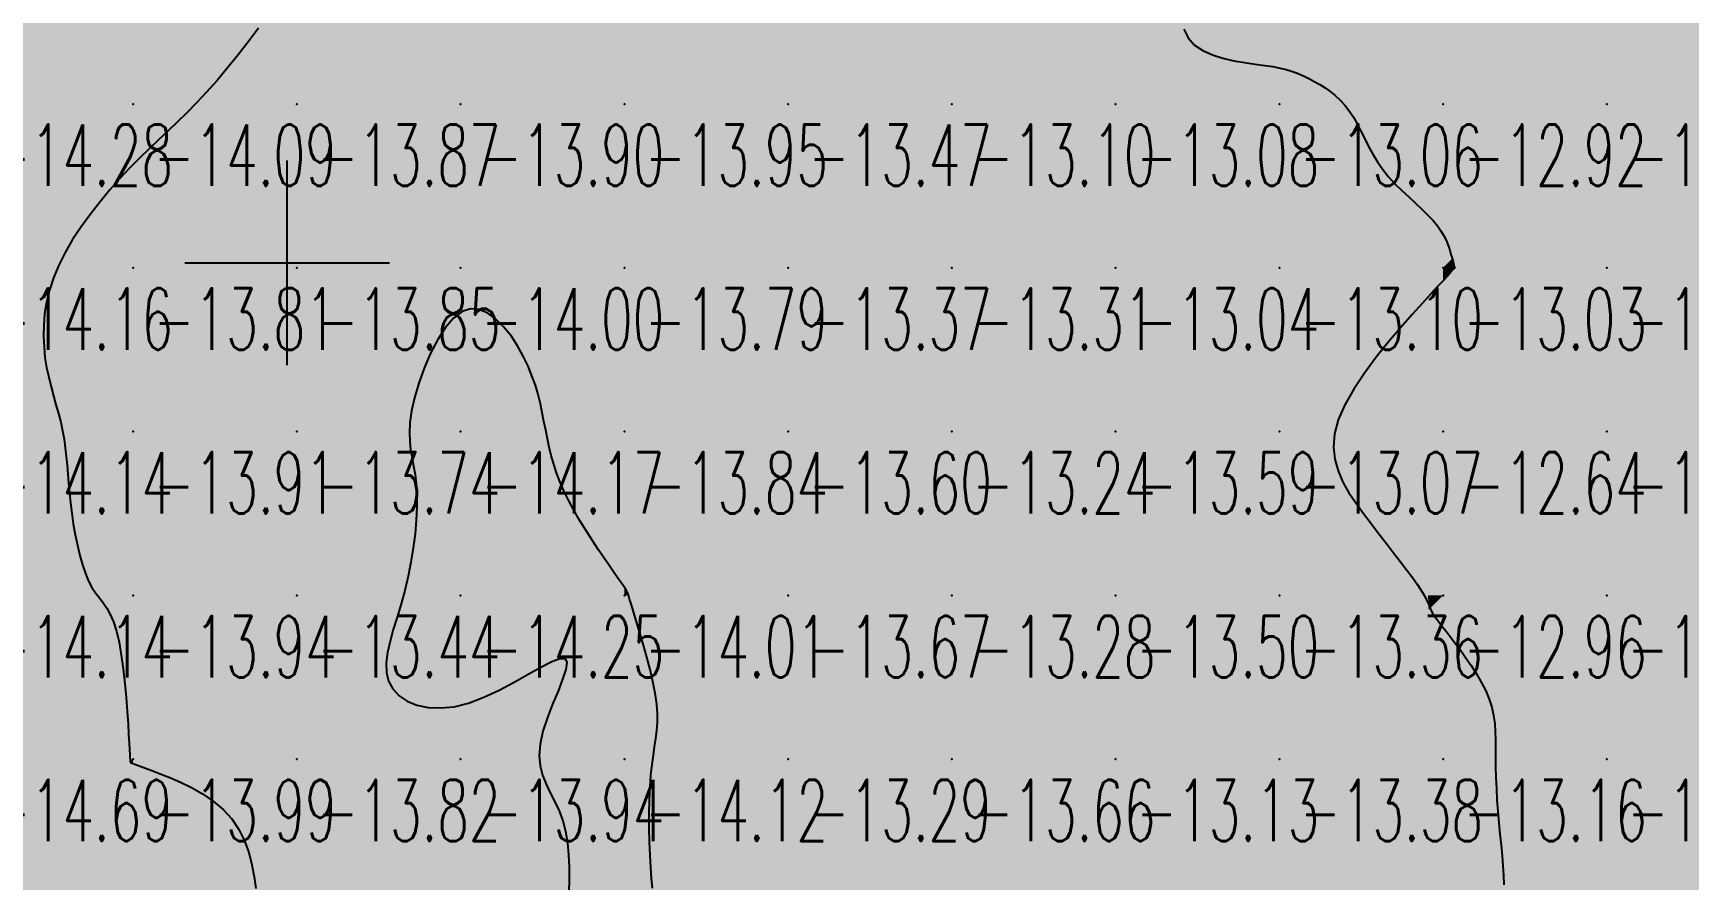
# Model space of a CAD drawing. Header units: millimetres. Extents: x 88261 to 90953, y 390274 to 392322.
# Drawn here: x 89734.1 to 89835.3, y 390959.9 to 391011.6 of the extents above; entities that cross this region are included whole.
import ezdxf
from ezdxf.enums import TextEntityAlignment as Align

# ---------------------------------------------------------------- set-up
doc = ezdxf.new("R2010")
doc.units = ezdxf.units.MM
doc.header["$LTSCALE"] = 25
for name, color, linetype in [('Carroyage(1)_Croix', 7, 'Continuous'), ('CN_03_00', 7, 'Continuous'), ('COTEAlt', 7, 'Continuous'), ('TN_COLORIAGE', 7, 'Continuous')]:
    doc.layers.add(name, color=color, linetype=linetype)
doc.styles.add('Simplex 1.0', font='Simplex.shx', dxfattribs={"width": 0.99, "height": 2.5})
doc.styles.get("Standard").update_dxf_attribs({"font": 'times.ttf'})

# ---------------------------------------------------------------- blocks, each defined once
blk = doc.blocks.new('COTE')
at = {"color": 0}
blk.add_point((0, 0), dxfattribs=at)
at = {"layer": 'COTEAlt'}
blk.add_attdef('ALT', text='', height=3.75, dxfattribs=at).set_placement((1.25, -1.25), align=Align.TOP_LEFT)

msp = doc.modelspace()

# ---------------------------------------------------------------- linework, layer by layer
at = {"layer": 'Carroyage(1)_Croix'}
for p, q in [((89749.65, 390991.29), (89749.65, 391003.79)), ((89743.4, 390997.54), (89755.9, 390997.54))]:
    msp.add_line(p, q, dxfattribs=at)
at = {"layer": 'CN_03_00', "flags": 128}
for points, elevation in [([(89747.9, 391011.87), (89747.3, 391011.06), (89746.67, 391010.25), (89746.02, 391009.45), (89745.38, 391008.68), (89744.74, 391007.96), (89744.13, 391007.31), (89743.53, 391006.7), (89742.95, 391006.13), (89742.38, 391005.59), (89741.81, 391005.05), (89741.23, 391004.51), (89740.65, 391003.94), (89740.06, 391003.34), (89739.45, 391002.69), (89738.84, 391002), (89738.23, 391001.27), (89737.64, 391000.52), (89737.08, 390999.74), (89736.56, 390998.96), (89736.1, 390998.18), (89735.71, 390997.4), (89735.39, 390996.63), (89735.14, 390995.88), (89734.97, 390995.15), (89734.85, 390994.43), (89734.79, 390993.74), (89734.78, 390993.06), (89734.81, 390992.4), (89734.87, 390991.77), (89734.97, 390991.15), (89735.1, 390990.56), (89735.24, 390989.98), (89735.39, 390989.42), (89735.54, 390988.87), (89735.69, 390988.34), (89735.83, 390987.81), (89735.94, 390987.29), (89736.04, 390986.77), (89736.11, 390986.25), (89736.17, 390985.73), (89736.22, 390985.2), (89736.26, 390984.65), (89736.31, 390984.09), (89736.36, 390983.51), (89736.42, 390982.9), (89736.5, 390982.26), (89736.6, 390981.61), (89736.72, 390980.95), (89736.85, 390980.3), (89736.99, 390979.68), (89737.16, 390979.1), (89737.34, 390978.57), (89737.53, 390978.11), (89737.74, 390977.72), (89737.96, 390977.39), (89738.19, 390977.09), (89738.42, 390976.79), (89738.64, 390976.46), (89738.85, 390976.08), (89739.05, 390975.63), (89739.23, 390975.06), (89739.39, 390974.38), (89739.53, 390973.59), (89739.64, 390972.75), (89739.74, 390971.87), (89739.82, 390971), (89739.89, 390970.16), (89739.94, 390969.4), (89739.98, 390968.75), (89740.01, 390968.22), (89740.03, 390967.83), (89740.05, 390967.53), (89740.06, 390967.33), (89740.07, 390967.2), (89740.07, 390967.12), (89740.08, 390967.08), (89740.09, 390967.06), (89740.1, 390967.05), (89740.13, 390967.03), (89740.19, 390967), (89740.3, 390966.96), (89740.46, 390966.9), (89740.69, 390966.82), (89741, 390966.7), (89741.4, 390966.55), (89741.91, 390966.36), (89742.5, 390966.13), (89743.14, 390965.85), (89743.81, 390965.52), (89744.49, 390965.13), (89745.14, 390964.69), (89745.75, 390964.18), (89746.28, 390963.6), (89746.71, 390962.96), (89747.05, 390962.27), (89747.31, 390961.54), (89747.51, 390960.8), (89747.65, 390960.06), (89747.75, 390959.35)], -14), ([(89804.41, 391011.8), (89804.68, 391011.27), (89805.07, 391010.84), (89805.57, 391010.5), (89806.16, 391010.24), (89806.8, 391010.04), (89807.47, 391009.88), (89808.13, 391009.77), (89808.77, 391009.68), (89809.36, 391009.6), (89809.86, 391009.52), (89810.3, 391009.43), (89810.67, 391009.34), (89811, 391009.25), (89811.3, 391009.14), (89811.58, 391009.03), (89811.85, 391008.9), (89812.13, 391008.76), (89812.42, 391008.6), (89812.72, 391008.43), (89813.04, 391008.23), (89813.35, 391008.01), (89813.66, 391007.76), (89813.96, 391007.48), (89814.25, 391007.17), (89814.52, 391006.83), (89814.77, 391006.44), (89815, 391006.02), (89815.23, 391005.58), (89815.46, 391005.12), (89815.7, 391004.65), (89815.95, 391004.18), (89816.24, 391003.71), (89816.56, 391003.25), (89816.92, 391002.8), (89817.31, 391002.37), (89817.73, 391001.96), (89818.15, 391001.57), (89818.56, 391001.18), (89818.96, 391000.82), (89819.32, 391000.46), (89819.64, 391000.13), (89819.91, 390999.8), (89820.12, 390999.49), (89820.3, 390999.2), (89820.43, 390998.93), (89820.53, 390998.67), (89820.62, 390998.44), (89820.68, 390998.23), (89820.73, 390998.05), (89820.78, 390997.89), (89820.82, 390997.75), (89820.86, 390997.63), (89820.88, 390997.53), (89820.9, 390997.44), (89820.9, 390997.36), (89820.89, 390997.28), (89820.87, 390997.21), (89820.82, 390997.12), (89820.75, 390997.02), (89820.64, 390996.88), (89820.47, 390996.69), (89820.23, 390996.43), (89819.91, 390996.09), (89819.5, 390995.65), (89818.99, 390995.09), (89818.36, 390994.4), (89817.66, 390993.6), (89816.91, 390992.72), (89816.16, 390991.79), (89815.44, 390990.81), (89814.79, 390989.84), (89814.24, 390988.87), (89813.85, 390987.95), (89813.62, 390987.1), (89813.56, 390986.3), (89813.64, 390985.55), (89813.84, 390984.84), (89814.13, 390984.16), (89814.5, 390983.51), (89814.93, 390982.88), (89815.38, 390982.25), (89815.85, 390981.63), (89816.32, 390981.01), (89816.79, 390980.41), (89817.23, 390979.84), (89817.65, 390979.29), (89818.04, 390978.79), (89818.38, 390978.33), (89818.66, 390977.93), (89818.89, 390977.59), (89819.06, 390977.31), (89819.19, 390977.07), (89819.28, 390976.88), (89819.35, 390976.72), (89819.41, 390976.58), (89819.45, 390976.45), (89819.51, 390976.33), (89819.57, 390976.21), (89819.65, 390976.08), (89819.75, 390975.93), (89819.88, 390975.77), (89820.03, 390975.57), (89820.21, 390975.33), (89820.43, 390975.06), (89820.68, 390974.73), (89820.97, 390974.35), (89821.29, 390973.93), (89821.62, 390973.46), (89821.96, 390972.97), (89822.28, 390972.46), (89822.58, 390971.94), (89822.85, 390971.42), (89823.07, 390970.9), (89823.22, 390970.41), (89823.33, 390969.92), (89823.4, 390969.43), (89823.43, 390968.94), (89823.44, 390968.44), (89823.44, 390967.91), (89823.44, 390967.35), (89823.44, 390966.76), (89823.46, 390966.13), (89823.5, 390965.46), (89823.54, 390964.77), (89823.6, 390964.07), (89823.66, 390963.36), (89823.72, 390962.67), (89823.79, 390961.99), (89823.85, 390961.35), (89823.9, 390960.74), (89823.94, 390960.16), (89823.96, 390959.58)], -13), ([(89771.97, 390959.38), (89771.91, 390959.96), (89771.86, 390960.63), (89771.82, 390961.39), (89771.79, 390962.2), (89771.77, 390963.05), (89771.77, 390963.9), (89771.78, 390964.74), (89771.82, 390965.53), (89771.87, 390966.26), (89771.94, 390966.91), (89772.02, 390967.48), (89772.1, 390968), (89772.18, 390968.5), (89772.24, 390968.99), (89772.27, 390969.49), (89772.27, 390970.02), (89772.23, 390970.61), (89772.13, 390971.27), (89771.99, 390971.98), (89771.82, 390972.72), (89771.63, 390973.47), (89771.42, 390974.2), (89771.22, 390974.88), (89771.04, 390975.5), (89770.88, 390976.03), (89770.75, 390976.46), (89770.65, 390976.78), (89770.57, 390977.02), (89770.52, 390977.2), (89770.49, 390977.31), (89770.46, 390977.38), (89770.44, 390977.43), (89770.43, 390977.46), (89770.41, 390977.5), (89770.38, 390977.54), (89770.34, 390977.61), (89770.27, 390977.71), (89770.18, 390977.85), (89770.04, 390978.05), (89769.86, 390978.3), (89769.63, 390978.63), (89769.35, 390979.04), (89769.02, 390979.51), (89768.66, 390980.04), (89768.28, 390980.62), (89767.9, 390981.22), (89767.52, 390981.83), (89767.16, 390982.45), (89766.84, 390983.05), (89766.56, 390983.63), (89766.32, 390984.19), (89766.11, 390984.73), (89765.94, 390985.26), (89765.79, 390985.78), (89765.66, 390986.3), (89765.55, 390986.81), (89765.45, 390987.33), (89765.34, 390987.86), (89765.24, 390988.39), (89765.12, 390988.94), (89764.98, 390989.5), (89764.82, 390990.07), (89764.61, 390990.65), (89764.37, 390991.24), (89764.08, 390991.85), (89763.73, 390992.47), (89763.33, 390993.08), (89762.88, 390993.63), (89762.41, 390994.1), (89761.91, 390994.47), (89761.39, 390994.69), (89760.86, 390994.73), (89760.34, 390994.57), (89759.82, 390994.17), (89759.32, 390993.59), (89758.85, 390992.86), (89758.42, 390992.02), (89758.03, 390991.12), (89757.7, 390990.2), (89757.44, 390989.31), (89757.25, 390988.5), (89757.15, 390987.79), (89757.12, 390987.18), (89757.14, 390986.63), (89757.2, 390986.13), (89757.29, 390985.64), (89757.38, 390985.14), (89757.47, 390984.62), (89757.54, 390984.03), (89757.58, 390983.36), (89757.58, 390982.63), (89757.54, 390981.84), (89757.47, 390981.01), (89757.36, 390980.15), (89757.22, 390979.28), (89757.05, 390978.41), (89756.85, 390977.55), (89756.62, 390976.72), (89756.37, 390975.92), (89756.14, 390975.16), (89755.94, 390974.44), (89755.79, 390973.76), (89755.71, 390973.12), (89755.72, 390972.54), (89755.85, 390972.01), (89756.11, 390971.53), (89756.49, 390971.12), (89756.98, 390970.79), (89757.57, 390970.55), (89758.26, 390970.4), (89759.02, 390970.37), (89759.85, 390970.45), (89760.73, 390970.67), (89761.66, 390971.02), (89761.66, 390971.02), (89762.6, 390971.46), (89763.52, 390971.95), (89764.38, 390972.43), (89765.16, 390972.86), (89765.82, 390973.2), (89766.32, 390973.39), (89766.63, 390973.38), (89766.74, 390973.15), (89766.68, 390972.71), (89766.48, 390972.12), (89766.2, 390971.4), (89765.87, 390970.61), (89765.55, 390969.78), (89765.28, 390968.95), (89765.1, 390968.17), (89765.05, 390967.47), (89765.11, 390966.84), (89765.26, 390966.26), (89765.48, 390965.72), (89765.73, 390965.18), (89766, 390964.65), (89766.26, 390964.09), (89766.49, 390963.49), (89766.65, 390962.84), (89766.77, 390962.14), (89766.84, 390961.41), (89766.87, 390960.66), (89766.87, 390959.9), (89766.85, 390959.15)], -14)]:
    msp.add_lwpolyline(points, dxfattribs=dict(at, elevation=elevation))
at = {"layer": 'TN_COLORIAGE', "color": 231}
for points in [[(89730.25, 391017.24, -14.06), (89730.25, 391007.24, -14.06), (89740.25, 391017.24, -14.06)], [(89730.25, 391007.24, -14.06), (89740.25, 391007.24, -14.06), (89740.25, 391017.24, -14.06)], [(89740.25, 391017.24, -14.04), (89740.25, 391007.24, -14.04), (89750.25, 391017.24, -14.04)], [(89740.25, 391007.24, -14), (89744.49, 391007.24, -14), (89750.25, 391017.24, -14), (89750.25, 391014.93, -14)], [(89730.25, 391007.24, -14.09), (89730.25, 390997.24, -14.09), (89740.25, 391007.24, -14.09)], [(89730.25, 390997.24, -14), (89734.86, 390997.24, -14), (89740.25, 391007.24, -14), (89740.25, 391003.89, -14)], [(89740.25, 391003.89, -14.09), (89744.49, 391007.24, -14.09), (89740.25, 391007.24, -14.09)], [(89730.25, 390997.24, -14), (89734.86, 390997.24, -14), (89730.25, 390987.24, -14), (89734.54, 390991.53, -14)], [(89756.34, 390987.24, -14.17), (89760.25, 390997.12, -14.17), (89760.25, 390987.24, -14.17)], [(89764.7, 390991.69, -14.17), (89760.25, 390997.12, -14.17), (89760.25, 390987.24, -14.17)], [(89734.54, 390991.53, -14.14), (89736.22, 390987.24, -14.14), (89730.25, 390987.24, -14.14)], [(89764.7, 390991.69, -14.17), (89765.41, 390987.24, -14.17), (89760.25, 390987.24, -14.17)], [(89730.25, 390977.24, -14), (89736.24, 390983.23, -14), (89730.25, 390987.24, -14), (89736.22, 390987.24, -14)], [(89757.93, 390984.92, -14.17), (89756.34, 390987.24, -14.17), (89760.25, 390987.24, -14.17)], [(89760.25, 390977.24, -14), (89757.19, 390977.24, -14), (89760.25, 390987.24, -14), (89757.93, 390984.92, -14)], [(89760.25, 390977.24, -14), (89766.34, 390983.33, -14), (89760.25, 390987.24, -14), (89765.41, 390987.24, -14)], [(89736.24, 390983.23, -14.14), (89737.37, 390977.24, -14.14), (89730.25, 390977.24, -14.14)], [(89760.25, 390977.24, -14), (89766.34, 390983.33, -14), (89770.25, 390977.24, -14), (89770.25, 390977.75, -14)], [(89770.46, 390977.45, -14.01), (89770.25, 390977.75, -14.01), (89770.25, 390977.24, -14.01)], [(89730.25, 390967.24, -14), (89739.49, 390976.48, -14), (89730.25, 390977.24, -14), (89737.37, 390977.24, -14)], [(89757.19, 390977.24, -14.25), (89754.42, 390971.41, -14.25), (89760.25, 390977.24, -14.25)], [(89754.42, 390971.41, -14.25), (89760.25, 390969.16, -14.25), (89760.25, 390977.24, -14.25)], [(89760.25, 390977.24, -14), (89760.25, 390969.16, -14), (89770.25, 390977.24, -14), (89768.98, 390975.97, -14)], [(89770.25, 390967.24, -14), (89763.62, 390967.24, -14), (89770.25, 390977.24, -14), (89768.98, 390975.97, -14)], [(89770.46, 390977.45, -14.01), (89770.5, 390977.24, -14.01), (89770.25, 390977.24, -14.01)], [(89770.25, 390967.24, -14), (89772.81, 390969.8, -14), (89770.25, 390977.24, -14), (89770.5, 390977.24, -14)], [(89739.49, 390976.48, -14.69), (89740.08, 390967.24, -14.69), (89730.25, 390967.24, -14.69)], [(89771.64, 390967.24, -14.12), (89772.81, 390969.8, -14.12), (89770.25, 390967.24, -14.12)], [(89730.25, 390967.24, -14), (89740.08, 390967.24, -14), (89730.25, 390957.24, -14), (89740.05, 390967.04, -14)], [(89730.25, 390957.24, -14), (89740.05, 390967.04, -14), (89740.25, 390957.24, -14), (89740.25, 390966.98, -14)], [(89747.36, 390964.35, -14.44), (89740.25, 390966.98, -14.44), (89740.25, 390957.24, -14.44)], [(89767.12, 390964.11, -14.12), (89763.62, 390967.24, -14.12), (89770.25, 390967.24, -14.12)], [(89770.25, 390957.24, -14), (89766.79, 390957.24, -14), (89770.25, 390967.24, -14), (89767.12, 390964.11, -14)], [(89770.25, 390957.24, -14), (89771.83, 390958.82, -14), (89770.25, 390967.24, -14), (89771.64, 390967.24, -14)], [(89747.36, 390964.35, -14.44), (89747.96, 390957.24, -14.44), (89740.25, 390957.24, -14.44)]]:
    msp.add_solid(points, dxfattribs=at)
at = {"layer": 'TN_COLORIAGE', "color": 221}
for points in [[(89750.25, 391014.93, -13.59), (89751.1, 391017.24, -13.59), (89750.25, 391007.24, -13.59), (89760.25, 391017.24, -13.59)], [(89750.25, 391007.24, -13.59), (89760.25, 391007.24, -13.59), (89760.25, 391017.24, -13.59)], [(89760.25, 391017.24, -13.92), (89760.25, 391007.24, -13.92), (89770.25, 391017.24, -13.92)], [(89760.25, 391007.24, -13.92), (89770.25, 391007.24, -13.92), (89770.25, 391017.24, -13.92)], [(89770.25, 391017.24, -13.4), (89770.25, 391007.24, -13.4), (89780.25, 391017.24, -13.4)], [(89770.25, 391007.24, -13.4), (89780.25, 391007.24, -13.4), (89780.25, 391017.24, -13.4)], [(89780.25, 391017.24, -13.09), (89780.25, 391007.24, -13.09), (89790.25, 391017.24, -13.09)], [(89780.25, 391007.24, -13.09), (89790.25, 391007.24, -13.09), (89790.25, 391017.24, -13.09)], [(89790.25, 391007.24, -13.18), (89800.25, 391007.24, -13.18), (89800.25, 391017.24, -13.18)], [(89790.25, 391017.24, -13.18), (89790.25, 391007.24, -13.18), (89800.25, 391017.24, -13.18)], [(89800.25, 391017.24, -13), (89804.99, 391017.24, -13), (89800.25, 391007.24, -13), (89803.2, 391010.2, -13)], [(89750.25, 391014.93, -13.87), (89744.49, 391007.24, -13.87), (89750.25, 391007.24, -13.87)], [(89800.25, 391007.24, -13), (89803.2, 391010.2, -13), (89810.25, 391007.24, -13), (89810.25, 391009.61, -13)], [(89811.93, 391008.93, -13.06), (89810.25, 391009.61, -13.06), (89810.25, 391007.24, -13.06)], [(89811.93, 391008.93, -13.06), (89814.78, 391007.24, -13.06), (89810.25, 391007.24, -13.06)], [(89744.49, 391007.24, -13.81), (89740.25, 391003.89, -13.81), (89750.25, 391007.24, -13.81), (89740.25, 390997.24, -13.81)], [(89740.25, 390997.24, -13.87), (89750.25, 390997.24, -13.87), (89750.25, 391007.24, -13.87)], [(89750.25, 391007.24, -13.9), (89750.25, 390997.24, -13.9), (89760.25, 391007.24, -13.9)], [(89750.25, 390997.24, -13.9), (89760.25, 390997.24, -13.9), (89760.25, 391007.24, -13.9)], [(89760.25, 391007.24, -13.95), (89760.25, 390997.24, -13.95), (89770.25, 391007.24, -13.95)], [(89760.25, 390997.24, -13.95), (89770.25, 390997.24, -13.95), (89770.25, 391007.24, -13.95)], [(89770.25, 391007.24, -13.47), (89770.25, 390997.24, -13.47), (89780.25, 391007.24, -13.47)], [(89770.25, 390997.24, -13.47), (89780.25, 390997.24, -13.47), (89780.25, 391007.24, -13.47)], [(89780.25, 391007.24, -13.1), (89780.25, 390997.24, -13.1), (89790.25, 391007.24, -13.1)], [(89780.25, 390997.24, -13.1), (89790.25, 390997.24, -13.1), (89790.25, 391007.24, -13.1)], [(89790.25, 390997.24, -13.08), (89800.25, 390997.24, -13.08), (89800.25, 391007.24, -13.08)], [(89790.25, 391007.24, -13.08), (89790.25, 390997.24, -13.08), (89800.25, 391007.24, -13.08)], [(89800.25, 390997.24, -13.06), (89810.25, 390997.24, -13.06), (89810.25, 391007.24, -13.06)], [(89800.25, 391007.24, -13.06), (89800.25, 390997.24, -13.06), (89810.25, 391007.24, -13.06)], [(89810.25, 390997.24, -13), (89816.08, 391003.07, -13), (89810.25, 391007.24, -13), (89814.78, 391007.24, -13)], [(89740.25, 391003.89, -13.81), (89734.86, 390997.24, -13.81), (89740.25, 390997.24, -13.81)], [(89810.25, 390997.24, -13), (89816.08, 391003.07, -13), (89820.25, 390997.24, -13), (89820.25, 390999.98, -13)], [(89820.77, 390997.76, -13.03), (89820.25, 390999.98, -13.03), (89820.25, 390997.24, -13.03)], [(89820.77, 390997.76, -13.03), (89821.04, 390997.24, -13.03), (89820.25, 390997.24, -13.03)], [(89734.54, 390991.53, -13.81), (89734.86, 390997.24, -13.81), (89740.25, 390997.24, -13.81)], [(89736.22, 390987.24, -13.81), (89734.54, 390991.53, -13.81), (89740.25, 390987.24, -13.81), (89740.25, 390997.24, -13.81)], [(89740.25, 390997.24, -13.85), (89740.25, 390987.24, -13.85), (89750.25, 390997.24, -13.85)], [(89740.25, 390987.24, -13.85), (89750.25, 390987.24, -13.85), (89750.25, 390997.24, -13.85)], [(89750.25, 390997.24, -14), (89750.25, 390987.24, -14), (89760.25, 390997.24, -14)], [(89760.25, 390997.12, -13.74), (89756.34, 390987.24, -13.74), (89760.25, 390997.24, -13.74), (89750.25, 390987.24, -13.74)], [(89760.25, 390997.12, -13.79), (89764.7, 390991.69, -13.79), (89760.25, 390997.24, -13.79), (89770.25, 390997.24, -13.79)], [(89765.41, 390987.24, -13.79), (89764.7, 390991.69, -13.79), (89770.25, 390987.24, -13.79), (89770.25, 390997.24, -13.79)], [(89770.25, 390997.24, -13.37), (89770.25, 390987.24, -13.37), (89780.25, 390997.24, -13.37)], [(89770.25, 390987.24, -13.37), (89780.25, 390987.24, -13.37), (89780.25, 390997.24, -13.37)], [(89780.25, 390997.24, -13.31), (89780.25, 390987.24, -13.31), (89790.25, 390997.24, -13.31)], [(89780.25, 390987.24, -13.31), (89790.25, 390987.24, -13.31), (89790.25, 390997.24, -13.31)], [(89790.25, 390987.24, -13.04), (89800.25, 390987.24, -13.04), (89800.25, 390997.24, -13.04)], [(89790.25, 390997.24, -13.04), (89790.25, 390987.24, -13.04), (89800.25, 390997.24, -13.04)], [(89800.25, 390987.24, -13.1), (89810.25, 390987.24, -13.1), (89810.25, 390997.24, -13.1)], [(89800.25, 390997.24, -13.1), (89800.25, 390987.24, -13.1), (89810.25, 390997.24, -13.1)], [(89810.25, 390987.24, -13), (89811.89, 390987.24, -13), (89820.25, 390997.24, -13), (89820.25, 390996.51, -13)], [(89810.25, 390997.24, -13.03), (89810.25, 390987.24, -13.03), (89820.25, 390997.24, -13.03)], [(89820.25, 390996.51, -13.03), (89821.04, 390997.24, -13.03), (89820.25, 390997.24, -13.03)], [(89736.22, 390987.24, -13.91), (89736.24, 390983.23, -13.91), (89740.25, 390987.24, -13.91)], [(89737.37, 390977.24, -13.91), (89736.24, 390983.23, -13.91), (89740.25, 390977.24, -13.91), (89740.25, 390987.24, -13.91)], [(89740.25, 390987.24, -13.74), (89740.25, 390977.24, -13.74), (89750.25, 390987.24, -13.74)], [(89740.25, 390977.24, -13.74), (89750.25, 390977.24, -13.74), (89750.25, 390987.24, -13.74)], [(89756.34, 390987.24, -13.44), (89757.93, 390984.92, -13.44), (89750.25, 390987.24, -13.44), (89750.25, 390977.24, -13.44)], [(89765.41, 390987.24, -13.84), (89766.34, 390983.33, -13.84), (89770.25, 390987.24, -13.84)], [(89770.25, 390977.75, -13.84), (89766.34, 390983.33, -13.84), (89770.25, 390987.24, -13.84)], [(89770.25, 390977.75, -13.6), (89770.46, 390977.45, -13.6), (89770.25, 390987.24, -13.6), (89780.25, 390987.24, -13.6)], [(89770.5, 390977.24, -13.6), (89770.46, 390977.45, -13.6), (89780.25, 390977.24, -13.6), (89780.25, 390987.24, -13.6)], [(89780.25, 390987.24, -13.24), (89780.25, 390977.24, -13.24), (89790.25, 390987.24, -13.24)], [(89780.25, 390977.24, -13.24), (89790.25, 390977.24, -13.24), (89790.25, 390987.24, -13.24)], [(89790.25, 390977.24, -13.59), (89800.25, 390977.24, -13.59), (89800.25, 390987.24, -13.59)], [(89790.25, 390987.24, -13.59), (89790.25, 390977.24, -13.59), (89800.25, 390987.24, -13.59)], [(89800.25, 390977.24, -13.07), (89810.25, 390977.24, -13.07), (89810.25, 390987.24, -13.07)], [(89800.25, 390987.24, -13.07), (89800.25, 390977.24, -13.07), (89810.25, 390987.24, -13.07)], [(89810.25, 390977.24, -13), (89815.27, 390982.26, -13), (89810.25, 390987.24, -13), (89811.89, 390987.24, -13)], [(89757.93, 390984.92, -13.44), (89757.19, 390977.24, -13.44), (89750.25, 390977.24, -13.44)], [(89815.27, 390982.26, -13.36), (89819.33, 390977.24, -13.36), (89810.25, 390977.24, -13.36)], [(89737.37, 390977.24, -13.94), (89739.49, 390976.48, -13.94), (89740.25, 390977.24, -13.94)], [(89740.08, 390967.24, -13.94), (89739.49, 390976.48, -13.94), (89740.25, 390967.24, -13.94), (89740.25, 390977.24, -13.94)], [(89740.25, 390977.24, -13.44), (89740.25, 390967.24, -13.44), (89750.25, 390977.24, -13.44)], [(89740.25, 390967.24, -13.44), (89750.25, 390967.24, -13.44), (89750.25, 390977.24, -13.44)], [(89754.42, 390971.41, -13.44), (89757.19, 390977.24, -13.44), (89750.25, 390967.24, -13.44), (89750.25, 390977.24, -13.44)], [(89770.5, 390977.24, -13.67), (89772.81, 390969.8, -13.67), (89780.25, 390977.24, -13.67)], [(89772.81, 390969.8, -13.29), (89771.64, 390967.24, -13.29), (89780.25, 390977.24, -13.29), (89780.25, 390967.24, -13.29)], [(89780.25, 390977.24, -13.28), (89780.25, 390967.24, -13.28), (89790.25, 390977.24, -13.28)], [(89780.25, 390967.24, -13.28), (89790.25, 390967.24, -13.28), (89790.25, 390977.24, -13.28)], [(89790.25, 390967.24, -13.5), (89800.25, 390967.24, -13.5), (89800.25, 390977.24, -13.5)], [(89790.25, 390977.24, -13.5), (89790.25, 390967.24, -13.5), (89800.25, 390977.24, -13.5)], [(89800.25, 390967.24, -13.36), (89810.25, 390967.24, -13.36), (89810.25, 390977.24, -13.36)], [(89800.25, 390977.24, -13.36), (89800.25, 390967.24, -13.36), (89810.25, 390977.24, -13.36)], [(89810.25, 390967.24, -13), (89819.36, 390976.35, -13), (89810.25, 390977.24, -13), (89819.33, 390977.24, -13)], [(89768.98, 390975.97, -13.94), (89760.25, 390969.16, -13.94), (89760.25, 390967.24, -13.94)], [(89768.98, 390975.97, -13.94), (89763.62, 390967.24, -13.94), (89760.25, 390967.24, -13.94)], [(89810.25, 390967.24, -13), (89819.36, 390976.35, -13), (89820.25, 390967.24, -13), (89820.25, 390975.33, -13)], [(89823.72, 390970.71, -13.16), (89820.25, 390975.33, -13.16), (89820.25, 390967.24, -13.16)], [(89760.25, 390969.16, -13.82), (89754.42, 390971.41, -13.82), (89760.25, 390967.24, -13.82), (89750.25, 390967.24, -13.82)], [(89823.25, 390967.24, -13.16), (89823.72, 390970.71, -13.16), (89820.25, 390967.24, -13.16)], [(89740.05, 390967.04, -13.99), (89740.08, 390967.24, -13.99), (89740.25, 390967.24, -13.99)], [(89740.25, 390966.98, -13.99), (89740.05, 390967.04, -13.99), (89740.25, 390967.24, -13.99)], [(89740.25, 390966.98, -13.82), (89747.36, 390964.35, -13.82), (89740.25, 390967.24, -13.82), (89750.25, 390967.24, -13.82)], [(89747.96, 390957.24, -13.82), (89747.36, 390964.35, -13.82), (89750.25, 390957.24, -13.82), (89750.25, 390967.24, -13.82)], [(89750.25, 390967.24, -13.94), (89750.25, 390957.24, -13.94), (89760.25, 390967.24, -13.94)], [(89750.25, 390957.24, -13.94), (89760.25, 390957.24, -13.94), (89760.25, 390967.24, -13.94)], [(89763.62, 390967.24, -13.75), (89767.12, 390964.11, -13.75), (89760.25, 390967.24, -13.75), (89760.25, 390957.24, -13.75)], [(89771.64, 390967.24, -13.29), (89771.83, 390958.82, -13.29), (89780.25, 390967.24, -13.29)], [(89772.52, 390957.24, -13.29), (89771.83, 390958.82, -13.29), (89780.25, 390957.24, -13.29), (89780.25, 390967.24, -13.29)], [(89780.25, 390967.24, -13.66), (89780.25, 390957.24, -13.66), (89790.25, 390967.24, -13.66)], [(89780.25, 390957.24, -13.66), (89790.25, 390957.24, -13.66), (89790.25, 390967.24, -13.66)], [(89790.25, 390957.24, -13.13), (89800.25, 390957.24, -13.13), (89800.25, 390967.24, -13.13)], [(89790.25, 390967.24, -13.13), (89790.25, 390957.24, -13.13), (89800.25, 390967.24, -13.13)], [(89800.25, 390957.24, -13.38), (89810.25, 390957.24, -13.38), (89810.25, 390967.24, -13.38)], [(89800.25, 390967.24, -13.38), (89800.25, 390957.24, -13.38), (89810.25, 390967.24, -13.38)], [(89810.25, 390957.24, -13.16), (89820.25, 390957.24, -13.16), (89820.25, 390967.24, -13.16)], [(89810.25, 390967.24, -13.16), (89810.25, 390957.24, -13.16), (89820.25, 390967.24, -13.16)], [(89820.25, 390957.24, -13), (89823.91, 390960.9, -13), (89820.25, 390967.24, -13), (89823.25, 390967.24, -13)], [(89767.12, 390964.11, -13.75), (89766.79, 390957.24, -13.75), (89760.25, 390957.24, -13.75)], [(89823.91, 390960.9, -13.21), (89824.18, 390957.24, -13.21), (89820.25, 390957.24, -13.21)]]:
    msp.add_solid(points, dxfattribs=at)
at = {"layer": 'TN_COLORIAGE', "color": 211}
for points in [[(89810.25, 391009.61, -12.8), (89803.2, 391010.2, -12.8), (89810.25, 391017.24, -12.8)], [(89803.2, 391010.2, -12.8), (89804.99, 391017.24, -12.8), (89810.25, 391017.24, -12.8)], [(89810.25, 391009.61, -12.69), (89811.93, 391008.93, -12.69), (89810.25, 391017.24, -12.69), (89820.25, 391017.24, -12.69)], [(89814.78, 391007.24, -12.69), (89811.93, 391008.93, -12.69), (89820.25, 391007.24, -12.69), (89820.25, 391017.24, -12.69)], [(89820.25, 391007.24, -12.69), (89830.25, 391007.24, -12.69), (89830.25, 391017.24, -12.69)], [(89820.25, 391017.24, -12.69), (89820.25, 391007.24, -12.69), (89830.25, 391017.24, -12.69)], [(89830.25, 391007.24, -12), (89838.79, 391007.24, -12), (89840.25, 391017.24, -12), (89840.25, 391010.01, -12)], [(89830.25, 391017.24, -12.22), (89830.25, 391007.24, -12.22), (89840.25, 391017.24, -12.22)], [(89814.78, 391007.24, -12.92), (89816.08, 391003.07, -12.92), (89820.25, 391007.24, -12.92)], [(89820.25, 390999.98, -12.92), (89816.08, 391003.07, -12.92), (89820.25, 391007.24, -12.92)], [(89820.25, 390999.98, -12.49), (89820.77, 390997.76, -12.49), (89820.25, 391007.24, -12.49), (89830.25, 391007.24, -12.49)], [(89821.04, 390997.24, -12.49), (89820.77, 390997.76, -12.49), (89830.25, 390997.24, -12.49), (89830.25, 391007.24, -12.49)], [(89830.25, 390997.24, -12), (89839.15, 391006.14, -12), (89830.25, 391007.24, -12), (89838.79, 391007.24, -12)], [(89830.25, 390997.24, -12), (89839.15, 391006.14, -12), (89840.25, 390997.24, -12), (89840.25, 391004.29, -12)], [(89820.25, 390987.24, -12.67), (89830.25, 390987.24, -12.67), (89830.25, 390997.24, -12.67)], [(89821.04, 390997.24, -12.64), (89820.25, 390996.51, -12.64), (89830.25, 390997.24, -12.64), (89820.25, 390987.24, -12.64)], [(89830.25, 390987.24, -12.2), (89840.25, 390987.24, -12.2), (89840.25, 390997.24, -12.2)], [(89830.25, 390997.24, -12.2), (89830.25, 390987.24, -12.2), (89840.25, 390997.24, -12.2)], [(89820.25, 390996.51, -12.64), (89811.89, 390987.24, -12.64), (89820.25, 390987.24, -12.64)], [(89811.89, 390987.24, -12.64), (89815.27, 390982.26, -12.64), (89820.25, 390987.24, -12.64)], [(89819.33, 390977.24, -12.64), (89815.27, 390982.26, -12.64), (89820.25, 390977.24, -12.64), (89820.25, 390987.24, -12.64)], [(89820.25, 390977.24, -12.96), (89830.25, 390977.24, -12.96), (89830.25, 390987.24, -12.96)], [(89820.25, 390987.24, -12.96), (89820.25, 390977.24, -12.96), (89830.25, 390987.24, -12.96)], [(89830.25, 390977.24, -12.82), (89840.25, 390977.24, -12.82), (89840.25, 390987.24, -12.82)], [(89830.25, 390987.24, -12.82), (89830.25, 390977.24, -12.82), (89840.25, 390987.24, -12.82)], [(89819.33, 390977.24, -12.96), (89819.36, 390976.35, -12.96), (89820.25, 390977.24, -12.96)], [(89820.25, 390975.33, -12.96), (89819.36, 390976.35, -12.96), (89820.25, 390977.24, -12.96)], [(89820.25, 390975.33, -12.71), (89823.72, 390970.71, -12.71), (89820.25, 390977.24, -12.71), (89830.25, 390977.24, -12.71)], [(89823.72, 390970.71, -12.64), (89823.25, 390967.24, -12.64), (89830.25, 390977.24, -12.64), (89830.25, 390967.24, -12.64)], [(89830.25, 390967.24, -12.72), (89840.25, 390967.24, -12.72), (89840.25, 390977.24, -12.72)], [(89830.25, 390977.24, -12.72), (89830.25, 390967.24, -12.72), (89840.25, 390977.24, -12.72)], [(89823.25, 390967.24, -12.64), (89823.91, 390960.9, -12.64), (89830.25, 390967.24, -12.64)], [(89824.18, 390957.24, -12.64), (89823.91, 390960.9, -12.64), (89830.25, 390957.24, -12.64), (89830.25, 390967.24, -12.64)], [(89830.25, 390957.24, -12.57), (89840.25, 390957.24, -12.57), (89840.25, 390967.24, -12.57)], [(89830.25, 390967.24, -12.57), (89830.25, 390957.24, -12.57), (89840.25, 390967.24, -12.57)]]:
    msp.add_solid(points, dxfattribs=at)

# ---------------------------------------------------------------- block references
at = {"layer": 'COTEAlt'}
ref = msp.add_blockref('COTE', (89730.25, 391007.24), dxfattribs=at)
ref.add_attrib('ALT', '-14.28', dxfattribs={"height": 3.75, "style": 'Simplex 1.0', "width": 0.6}).set_placement((89731.5, 391005.99), align=Align.TOP_LEFT)
ref = msp.add_blockref('COTE', (89740.25, 391007.24), dxfattribs=at)
ref.add_attrib('ALT', '-14.09', dxfattribs={"height": 3.75, "style": 'Simplex 1.0', "width": 0.6}).set_placement((89741.5, 391005.99), align=Align.TOP_LEFT)
ref = msp.add_blockref('COTE', (89750.25, 391007.24), dxfattribs=at)
ref.add_attrib('ALT', '-13.87', dxfattribs={"height": 3.75, "style": 'Simplex 1.0', "width": 0.6}).set_placement((89751.5, 391005.99), align=Align.TOP_LEFT)
ref = msp.add_blockref('COTE', (89760.25, 391007.24), dxfattribs=at)
ref.add_attrib('ALT', '-13.90', dxfattribs={"height": 3.75, "style": 'Simplex 1.0', "width": 0.6}).set_placement((89761.5, 391005.99), align=Align.TOP_LEFT)
ref = msp.add_blockref('COTE', (89770.25, 391007.24), dxfattribs=at)
ref.add_attrib('ALT', '-13.95', dxfattribs={"height": 3.75, "style": 'Simplex 1.0', "width": 0.6}).set_placement((89771.5, 391005.99), align=Align.TOP_LEFT)
ref = msp.add_blockref('COTE', (89780.25, 391007.24), dxfattribs=at)
ref.add_attrib('ALT', '-13.47', dxfattribs={"height": 3.75, "style": 'Simplex 1.0', "width": 0.6}).set_placement((89781.5, 391005.99), align=Align.TOP_LEFT)
ref = msp.add_blockref('COTE', (89790.25, 391007.24), dxfattribs=at)
ref.add_attrib('ALT', '-13.10', dxfattribs={"height": 3.75, "style": 'Simplex 1.0', "width": 0.6}).set_placement((89791.5, 391005.99), align=Align.TOP_LEFT)
ref = msp.add_blockref('COTE', (89800.25, 391007.24), dxfattribs=at)
ref.add_attrib('ALT', '-13.08', dxfattribs={"height": 3.75, "style": 'Simplex 1.0', "width": 0.6}).set_placement((89801.5, 391005.99), align=Align.TOP_LEFT)
ref = msp.add_blockref('COTE', (89810.25, 391007.24), dxfattribs=at)
ref.add_attrib('ALT', '-13.06', dxfattribs={"height": 3.75, "style": 'Simplex 1.0', "width": 0.6}).set_placement((89811.5, 391005.99), align=Align.TOP_LEFT)
ref = msp.add_blockref('COTE', (89820.25, 391007.24), dxfattribs=at)
ref.add_attrib('ALT', '-12.92', dxfattribs={"height": 3.75, "style": 'Simplex 1.0', "width": 0.6}).set_placement((89821.5, 391005.99), align=Align.TOP_LEFT)
ref = msp.add_blockref('COTE', (89830.25, 391007.24), dxfattribs=at)
ref.add_attrib('ALT', '-12.49', dxfattribs={"height": 3.75, "style": 'Simplex 1.0', "width": 0.6}).set_placement((89831.5, 391005.99), align=Align.TOP_LEFT)
ref = msp.add_blockref('COTE', (89730.25, 390997.24), dxfattribs=at)
ref.add_attrib('ALT', '-14.16', dxfattribs={"height": 3.75, "style": 'Simplex 1.0', "width": 0.6}).set_placement((89731.5, 390995.99), align=Align.TOP_LEFT)
ref = msp.add_blockref('COTE', (89740.25, 390997.24), dxfattribs=at)
ref.add_attrib('ALT', '-13.81', dxfattribs={"height": 3.75, "style": 'Simplex 1.0', "width": 0.6}).set_placement((89741.5, 390995.99), align=Align.TOP_LEFT)
ref = msp.add_blockref('COTE', (89750.25, 390997.24), dxfattribs=at)
ref.add_attrib('ALT', '-13.85', dxfattribs={"height": 3.75, "style": 'Simplex 1.0', "width": 0.6}).set_placement((89751.5, 390995.99), align=Align.TOP_LEFT)
ref = msp.add_blockref('COTE', (89760.25, 390997.24), dxfattribs=at)
ref.add_attrib('ALT', '-14.00', dxfattribs={"height": 3.75, "style": 'Simplex 1.0', "width": 0.6}).set_placement((89761.5, 390995.99), align=Align.TOP_LEFT)
ref = msp.add_blockref('COTE', (89770.25, 390997.24), dxfattribs=at)
ref.add_attrib('ALT', '-13.79', dxfattribs={"height": 3.75, "style": 'Simplex 1.0', "width": 0.6}).set_placement((89771.5, 390995.99), align=Align.TOP_LEFT)
ref = msp.add_blockref('COTE', (89780.25, 390997.24), dxfattribs=at)
ref.add_attrib('ALT', '-13.37', dxfattribs={"height": 3.75, "style": 'Simplex 1.0', "width": 0.6}).set_placement((89781.5, 390995.99), align=Align.TOP_LEFT)
ref = msp.add_blockref('COTE', (89790.25, 390997.24), dxfattribs=at)
ref.add_attrib('ALT', '-13.31', dxfattribs={"height": 3.75, "style": 'Simplex 1.0', "width": 0.6}).set_placement((89791.5, 390995.99), align=Align.TOP_LEFT)
ref = msp.add_blockref('COTE', (89800.25, 390997.24), dxfattribs=at)
ref.add_attrib('ALT', '-13.04', dxfattribs={"height": 3.75, "style": 'Simplex 1.0', "width": 0.6}).set_placement((89801.5, 390995.99), align=Align.TOP_LEFT)
ref = msp.add_blockref('COTE', (89810.25, 390997.24), dxfattribs=at)
ref.add_attrib('ALT', '-13.10', dxfattribs={"height": 3.75, "style": 'Simplex 1.0', "width": 0.6}).set_placement((89811.5, 390995.99), align=Align.TOP_LEFT)
ref = msp.add_blockref('COTE', (89820.25, 390997.24), dxfattribs=at)
ref.add_attrib('ALT', '-13.03', dxfattribs={"height": 3.75, "style": 'Simplex 1.0', "width": 0.6}).set_placement((89821.5, 390995.99), align=Align.TOP_LEFT)
ref = msp.add_blockref('COTE', (89830.25, 390997.24), dxfattribs=at)
ref.add_attrib('ALT', '-12.67', dxfattribs={"height": 3.75, "style": 'Simplex 1.0', "width": 0.6}).set_placement((89831.5, 390995.99), align=Align.TOP_LEFT)
ref = msp.add_blockref('COTE', (89730.25, 390987.24), dxfattribs=at)
ref.add_attrib('ALT', '-14.14', dxfattribs={"height": 3.75, "style": 'Simplex 1.0', "width": 0.6}).set_placement((89731.5, 390985.99), align=Align.TOP_LEFT)
ref = msp.add_blockref('COTE', (89740.25, 390987.24), dxfattribs=at)
ref.add_attrib('ALT', '-13.91', dxfattribs={"height": 3.75, "style": 'Simplex 1.0', "width": 0.6}).set_placement((89741.5, 390985.99), align=Align.TOP_LEFT)
ref = msp.add_blockref('COTE', (89750.25, 390987.24), dxfattribs=at)
ref.add_attrib('ALT', '-13.74', dxfattribs={"height": 3.75, "style": 'Simplex 1.0', "width": 0.6}).set_placement((89751.5, 390985.99), align=Align.TOP_LEFT)
ref = msp.add_blockref('COTE', (89760.25, 390987.24), dxfattribs=at)
ref.add_attrib('ALT', '-14.17', dxfattribs={"height": 3.75, "style": 'Simplex 1.0', "width": 0.6}).set_placement((89761.5, 390985.99), align=Align.TOP_LEFT)
ref = msp.add_blockref('COTE', (89770.25, 390987.24), dxfattribs=at)
ref.add_attrib('ALT', '-13.84', dxfattribs={"height": 3.75, "style": 'Simplex 1.0', "width": 0.6}).set_placement((89771.5, 390985.99), align=Align.TOP_LEFT)
ref = msp.add_blockref('COTE', (89780.25, 390987.24), dxfattribs=at)
ref.add_attrib('ALT', '-13.60', dxfattribs={"height": 3.75, "style": 'Simplex 1.0', "width": 0.6}).set_placement((89781.5, 390985.99), align=Align.TOP_LEFT)
ref = msp.add_blockref('COTE', (89790.25, 390987.24), dxfattribs=at)
ref.add_attrib('ALT', '-13.24', dxfattribs={"height": 3.75, "style": 'Simplex 1.0', "width": 0.6}).set_placement((89791.5, 390985.99), align=Align.TOP_LEFT)
ref = msp.add_blockref('COTE', (89800.25, 390987.24), dxfattribs=at)
ref.add_attrib('ALT', '-13.59', dxfattribs={"height": 3.75, "style": 'Simplex 1.0', "width": 0.6}).set_placement((89801.5, 390985.99), align=Align.TOP_LEFT)
ref = msp.add_blockref('COTE', (89810.25, 390987.24), dxfattribs=at)
ref.add_attrib('ALT', '-13.07', dxfattribs={"height": 3.75, "style": 'Simplex 1.0', "width": 0.6}).set_placement((89811.5, 390985.99), align=Align.TOP_LEFT)
ref = msp.add_blockref('COTE', (89820.25, 390987.24), dxfattribs=at)
ref.add_attrib('ALT', '-12.64', dxfattribs={"height": 3.75, "style": 'Simplex 1.0', "width": 0.6}).set_placement((89821.5, 390985.99), align=Align.TOP_LEFT)
ref = msp.add_blockref('COTE', (89830.25, 390987.24), dxfattribs=at)
ref.add_attrib('ALT', '-12.96', dxfattribs={"height": 3.75, "style": 'Simplex 1.0', "width": 0.6}).set_placement((89831.5, 390985.99), align=Align.TOP_LEFT)
ref = msp.add_blockref('COTE', (89730.25, 390977.24), dxfattribs=at)
ref.add_attrib('ALT', '-14.14', dxfattribs={"height": 3.75, "style": 'Simplex 1.0', "width": 0.6}).set_placement((89731.5, 390975.99), align=Align.TOP_LEFT)
ref = msp.add_blockref('COTE', (89740.25, 390977.24), dxfattribs=at)
ref.add_attrib('ALT', '-13.94', dxfattribs={"height": 3.75, "style": 'Simplex 1.0', "width": 0.6}).set_placement((89741.5, 390975.99), align=Align.TOP_LEFT)
ref = msp.add_blockref('COTE', (89750.25, 390977.24), dxfattribs=at)
ref.add_attrib('ALT', '-13.44', dxfattribs={"height": 3.75, "style": 'Simplex 1.0', "width": 0.6}).set_placement((89751.5, 390975.99), align=Align.TOP_LEFT)
ref = msp.add_blockref('COTE', (89760.25, 390977.24), dxfattribs=at)
ref.add_attrib('ALT', '-14.25', dxfattribs={"height": 3.75, "style": 'Simplex 1.0', "width": 0.6}).set_placement((89761.5, 390975.99), align=Align.TOP_LEFT)
ref = msp.add_blockref('COTE', (89770.25, 390977.24), dxfattribs=at)
ref.add_attrib('ALT', '-14.01', dxfattribs={"height": 3.75, "style": 'Simplex 1.0', "width": 0.6}).set_placement((89771.5, 390975.99), align=Align.TOP_LEFT)
ref = msp.add_blockref('COTE', (89780.25, 390977.24), dxfattribs=at)
ref.add_attrib('ALT', '-13.67', dxfattribs={"height": 3.75, "style": 'Simplex 1.0', "width": 0.6}).set_placement((89781.5, 390975.99), align=Align.TOP_LEFT)
ref = msp.add_blockref('COTE', (89790.25, 390977.24), dxfattribs=at)
ref.add_attrib('ALT', '-13.28', dxfattribs={"height": 3.75, "style": 'Simplex 1.0', "width": 0.6}).set_placement((89791.5, 390975.99), align=Align.TOP_LEFT)
ref = msp.add_blockref('COTE', (89800.25, 390977.24), dxfattribs=at)
ref.add_attrib('ALT', '-13.50', dxfattribs={"height": 3.75, "style": 'Simplex 1.0', "width": 0.6}).set_placement((89801.5, 390975.99), align=Align.TOP_LEFT)
ref = msp.add_blockref('COTE', (89810.25, 390977.24), dxfattribs=at)
ref.add_attrib('ALT', '-13.36', dxfattribs={"height": 3.75, "style": 'Simplex 1.0', "width": 0.6}).set_placement((89811.5, 390975.99), align=Align.TOP_LEFT)
ref = msp.add_blockref('COTE', (89820.25, 390977.24), dxfattribs=at)
ref.add_attrib('ALT', '-12.96', dxfattribs={"height": 3.75, "style": 'Simplex 1.0', "width": 0.6}).set_placement((89821.5, 390975.99), align=Align.TOP_LEFT)
ref = msp.add_blockref('COTE', (89830.25, 390977.24), dxfattribs=at)
ref.add_attrib('ALT', '-12.71', dxfattribs={"height": 3.75, "style": 'Simplex 1.0', "width": 0.6}).set_placement((89831.5, 390975.99), align=Align.TOP_LEFT)
ref = msp.add_blockref('COTE', (89730.25, 390967.24), dxfattribs=at)
ref.add_attrib('ALT', '-14.69', dxfattribs={"height": 3.75, "style": 'Simplex 1.0', "width": 0.6}).set_placement((89731.5, 390965.99), align=Align.TOP_LEFT)
ref = msp.add_blockref('COTE', (89740.25, 390967.24), dxfattribs=at)
ref.add_attrib('ALT', '-13.99', dxfattribs={"height": 3.75, "style": 'Simplex 1.0', "width": 0.6}).set_placement((89741.5, 390965.99), align=Align.TOP_LEFT)
ref = msp.add_blockref('COTE', (89750.25, 390967.24), dxfattribs=at)
ref.add_attrib('ALT', '-13.82', dxfattribs={"height": 3.75, "style": 'Simplex 1.0', "width": 0.6}).set_placement((89751.5, 390965.99), align=Align.TOP_LEFT)
ref = msp.add_blockref('COTE', (89760.25, 390967.24), dxfattribs=at)
ref.add_attrib('ALT', '-13.94', dxfattribs={"height": 3.75, "style": 'Simplex 1.0', "width": 0.6}).set_placement((89761.5, 390965.99), align=Align.TOP_LEFT)
ref = msp.add_blockref('COTE', (89770.25, 390967.24), dxfattribs=at)
ref.add_attrib('ALT', '-14.12', dxfattribs={"height": 3.75, "style": 'Simplex 1.0', "width": 0.6}).set_placement((89771.5, 390965.99), align=Align.TOP_LEFT)
ref = msp.add_blockref('COTE', (89780.25, 390967.24), dxfattribs=at)
ref.add_attrib('ALT', '-13.29', dxfattribs={"height": 3.75, "style": 'Simplex 1.0', "width": 0.6}).set_placement((89781.5, 390965.99), align=Align.TOP_LEFT)
ref = msp.add_blockref('COTE', (89790.25, 390967.24), dxfattribs=at)
ref.add_attrib('ALT', '-13.66', dxfattribs={"height": 3.75, "style": 'Simplex 1.0', "width": 0.6}).set_placement((89791.5, 390965.99), align=Align.TOP_LEFT)
ref = msp.add_blockref('COTE', (89800.25, 390967.24), dxfattribs=at)
ref.add_attrib('ALT', '-13.13', dxfattribs={"height": 3.75, "style": 'Simplex 1.0', "width": 0.6}).set_placement((89801.5, 390965.99), align=Align.TOP_LEFT)
ref = msp.add_blockref('COTE', (89810.25, 390967.24), dxfattribs=at)
ref.add_attrib('ALT', '-13.38', dxfattribs={"height": 3.75, "style": 'Simplex 1.0', "width": 0.6}).set_placement((89811.5, 390965.99), align=Align.TOP_LEFT)
ref = msp.add_blockref('COTE', (89820.25, 390967.24), dxfattribs=at)
ref.add_attrib('ALT', '-13.16', dxfattribs={"height": 3.75, "style": 'Simplex 1.0', "width": 0.6}).set_placement((89821.5, 390965.99), align=Align.TOP_LEFT)
ref = msp.add_blockref('COTE', (89830.25, 390967.24), dxfattribs=at)
ref.add_attrib('ALT', '-12.64', dxfattribs={"height": 3.75, "style": 'Simplex 1.0', "width": 0.6}).set_placement((89831.5, 390965.99), align=Align.TOP_LEFT)

doc.saveas('drawing.dxf')
